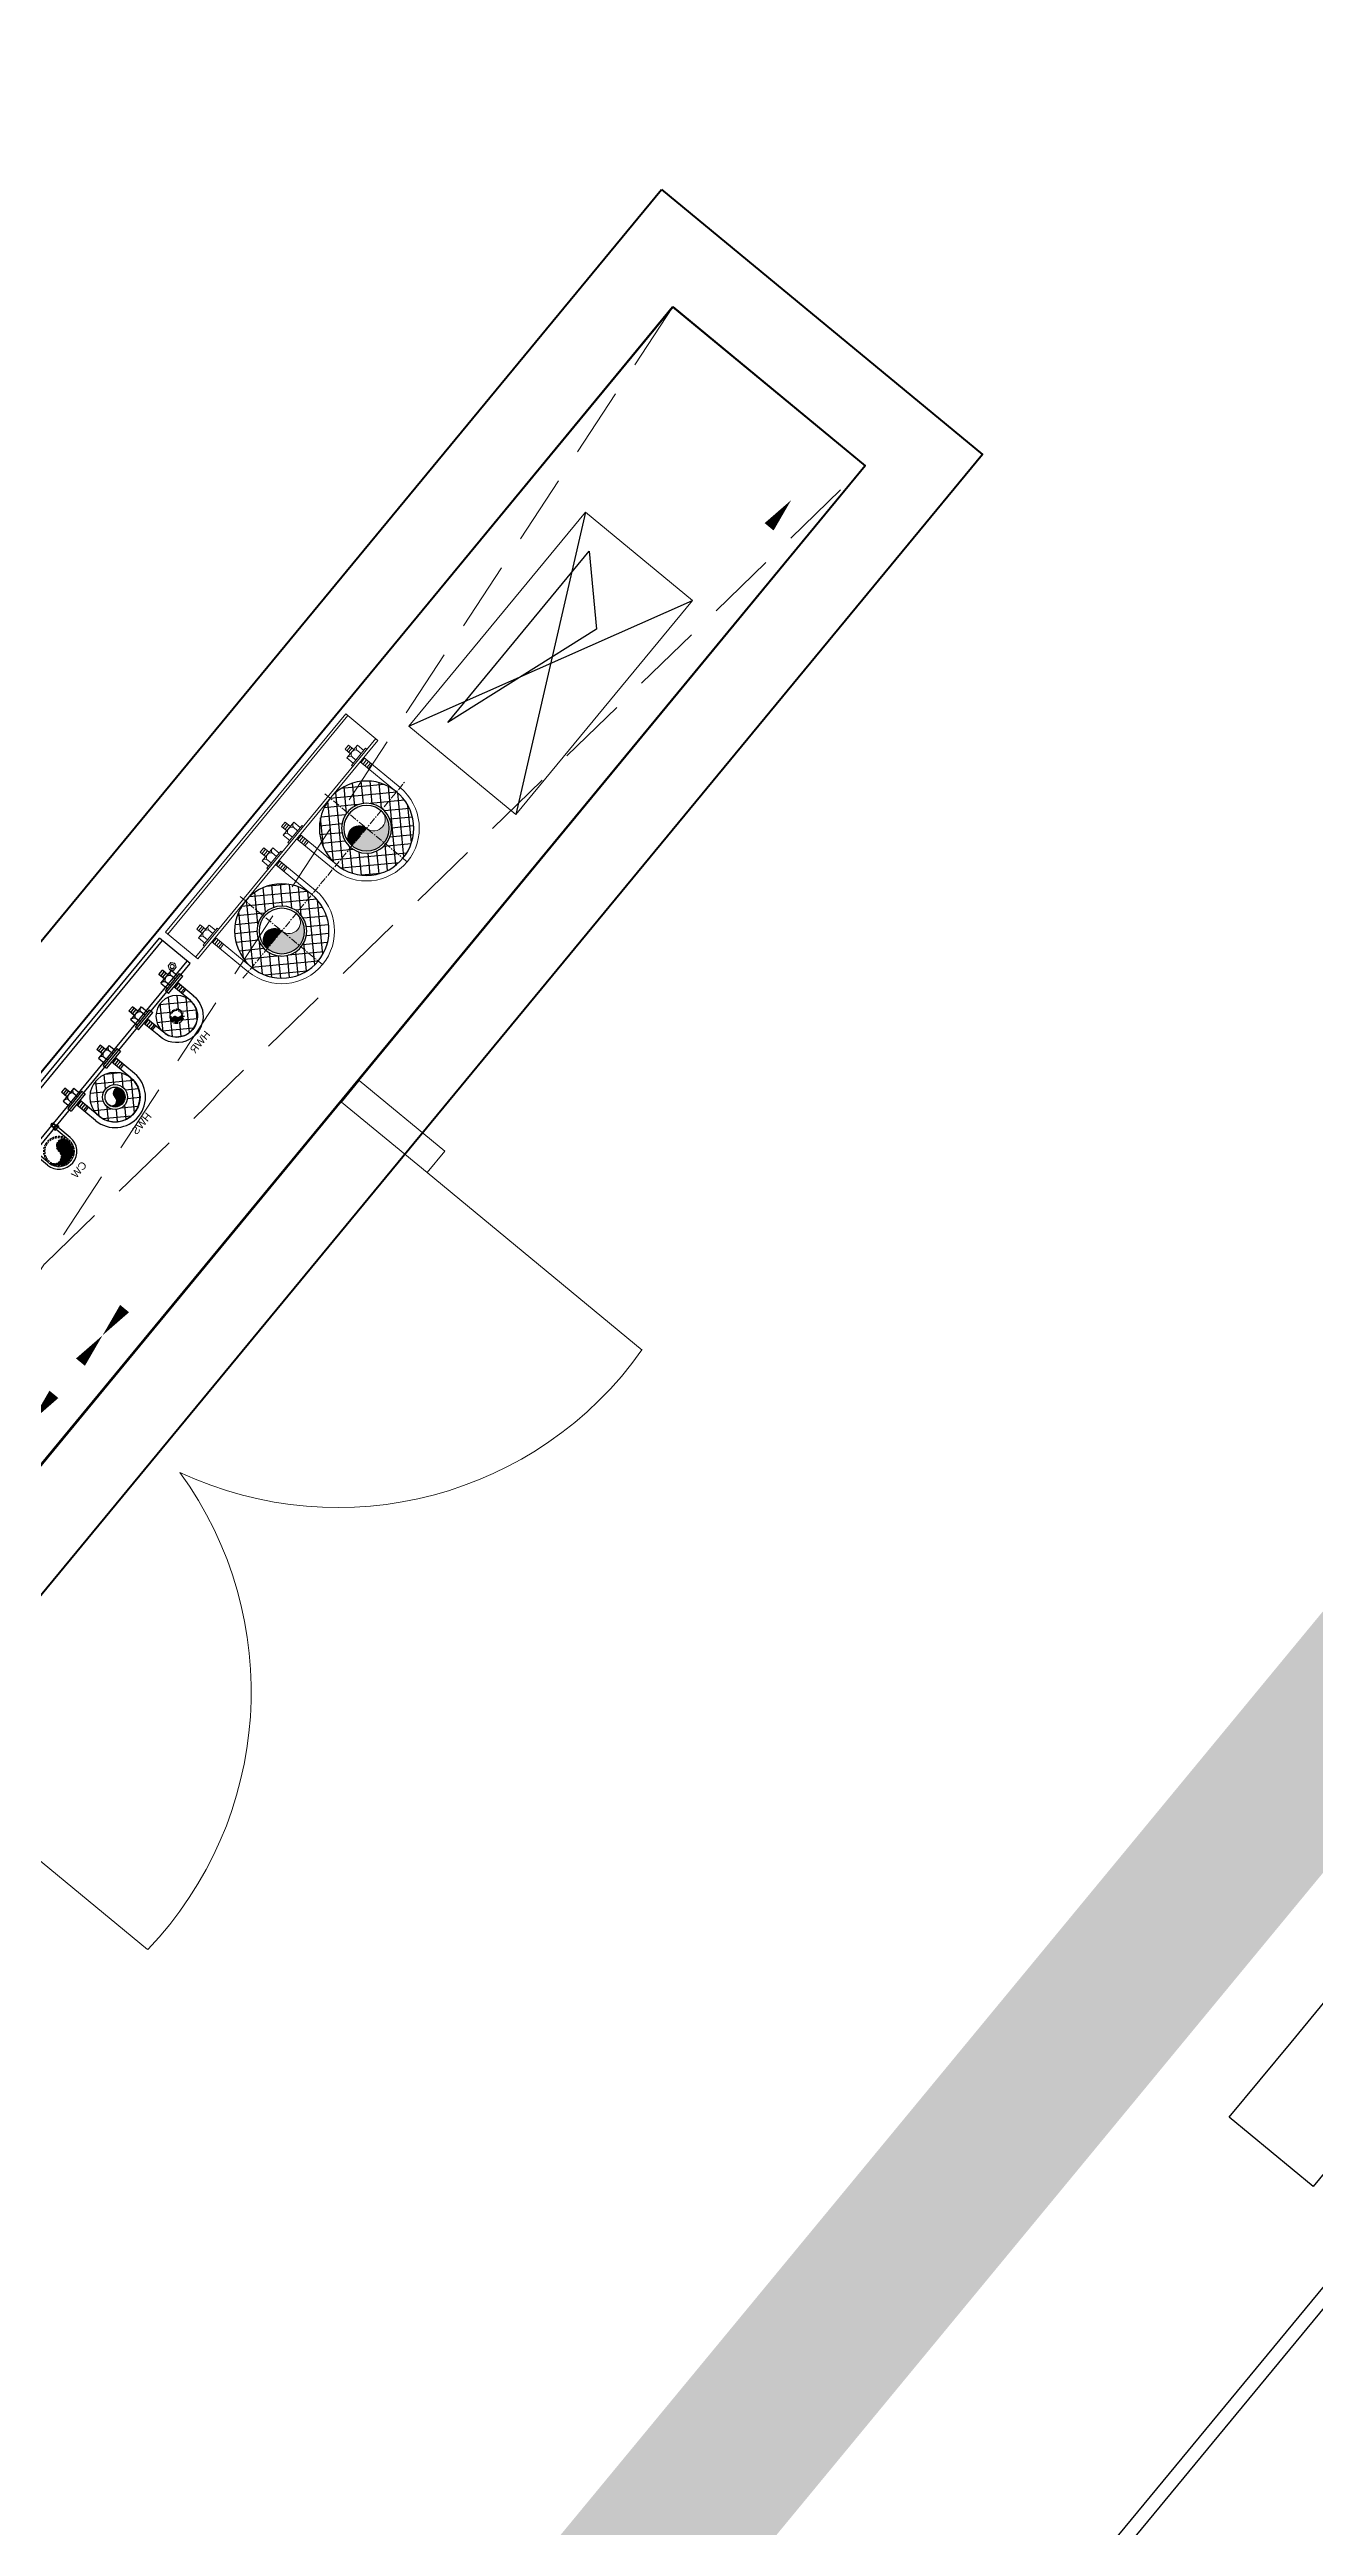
# Model space of a CAD drawing. Header units: millimetres. Extents: x -1307397 to 11565522512, y -626897 to 1138105.
# Drawn here: x 120060 to 122340, y 105080 to 109542 of the extents above; entities that cross this region are included whole.
import ezdxf

# ---------------------------------------------------------------- set-up
doc = ezdxf.new("R2010")
doc.units = ezdxf.units.MM
doc.header["$MEASUREMENT"] = 0
doc.set_wipeout_variables(frame=1)
for name, pattern in [('ACAD_ISO14W100', [24, 12, -3, 0, -3, 0, -3, 0, -3]), ('CENTER', [2, 1.25, -0.25, 0.25, -0.25]), ('COLD_WATER', [10.5, 6.5, -2, 0, -2]), ('HIDDEN', [0.375, 0.25, -0.125])]:
    doc.linetypes.add(name, pattern=pattern)
for name, color, linetype in [('ccu12-Hatch', 250, 'Continuous'), ('KT-Net manh', 139, 'Continuous'), ('KT-Noi that', 32, 'Continuous'), ('M-CHILLEDWTR-35CHW', 63, 'CHW'), ('M-GENERAL-15', 6, 'Continuous'), ('MEP-00-GENERAL-15', 6, 'Continuous'), ('MEP-H-N-CWATR-50CW', 3, 'COLD_WATER'), ('MEP-H-N-FITTING-35', 2, 'Continuous'), ('MEP-H-N-HWATR-50HW', 14, 'HWS'), ('MEP-H-N-HWATR-50HWR', 200, 'ACAD_ISO14W100'), ('MEP-M-DUCT-15', 6, 'Continuous'), ('MEP-M-DUCT-25', 7, 'Continuous'), ('SPE-MEP-General', 71, 'Continuous')]:
    doc.layers.add(name, color=color, linetype=linetype)
for name, color, linetype, lineweight in [('khung layout', 8, 'Continuous', 9), ('KT-lomo nuoc', 3, 'HIDDEN', 5), ('KT-Net cat', 1, 'Continuous', 40), ('KT-Net thay', 7, 'Continuous', 15), ('SPE-MEP-HVAC', 140, 'Continuous', 0), ('SPE-MEP-M-SLAB OPENING', 4, 'Continuous', 0), ('SPE-MEP-M-WALL OPENING', 81, 'Continuous', 0), ('SPE-MEP-Plumbing', 90, 'Continuous', 0)]:
    doc.layers.add(name, color=color, linetype=linetype, lineweight=lineweight)
doc.styles.add('AUDIT_D_220808132811-16', font='txt')
doc.styles.get("Standard").update_dxf_attribs({"font": 'arial.ttf'})
doc.linetypes.add('CHW', pattern='A,10,-3.4,["CHW",AUDIT_D_220808132811-16,S=1.8,R=0,X=-2.8,Y=-0.77],-3.4', length=16.8)
doc.linetypes.add('HWS', pattern='A,8.75,-0.785714,["HWS",Standard,S=3,R=0,X=0,Y=-1.5],-10.214286,8.75', length=28.5)
doc.dimstyles.new('SPE-DIM25', dxfattribs={"dimscale": 25, "dimtxt": 2.5, "dimasz": 2.5, "dimexe": 1.25, "dimexo": 0.625, "dimtad": 1, "dimdec": 0, "dimtxsty": 'Standard', "dimcen": 2.5, "dimadec": 0, "dimazin": 0, "dimtfac": 1, "dimtdec": 0, "dimtmove": 0, "dimatfit": 3, "dimldrblk": 'CLOSEDBLANK', "dimfxl": 1, "dimarcsym": 0})

# ---------------------------------------------------------------- blocks, each defined once
blk = doc.blocks.new('TMCC')
at = {"layer": 'KT-Noi that', "linetype": 'Continuous', "ltscale": 2}
for p, q in [((-2310, -2115, 0), (-210, -2115, 0)), ((-2310, -2140, 0), (-185, -2140, 0))]:
    blk.add_line(p, q, dxfattribs=at)
at = {"layer": 'KT-Noi that', "linetype": 'Continuous', "ltscale": 2, "elevation": 0}
blk.add_lwpolyline([(-1385, -2269), (-1210, -2269), (-1210, -2465), (-1385, -2465), (-1560, -2465), (-1560, -2269), (-1385, -2269)], close=True, dxfattribs=at)
blk = doc.blocks.new('*U599')
at = {"color": 0}
blk.add_lwpolyline([(0, 0), (250, 0), (250, 500), (0, 500)], close=True, dxfattribs=at)
at = {"layer": 'MEP-M-DUCT-15'}
blk.add_lwpolyline([(50, 450), (150, 350), (50, 50), (50, 450)], dxfattribs=at)
for points in [[(50, 50), (50, 450), (150, 350), (50, 50)], [(150, 350), (200, 450), (50, 450), (150, 350)]]:
    blk.add_solid(points, dxfattribs=at)
at = {"layer": 'MEP-M-DUCT-25'}
for p, q in [((0, 500), (250, 0)), ((0, 0), (250, 500))]:
    blk.add_line(p, q, dxfattribs=at)
blk = doc.blocks.new('*U602')
at = {"color": 0, "linetype": 'Continuous'}
for p, q in [((-6.5, 3.8), (0, 7.5)), ((-6.5, -3.8), (-6.5, 3.8)), ((6.5, 3.8), (0, 7.5)), ((6.5, -3.8), (6.5, 3.8)), ((-6.5, -3.8), (0, -7.5)), ((6.5, -3.8), (0, -7.5))]:
    blk.add_line(p, q, dxfattribs=at)
for radius in [6.5, 3.4]:
    blk.add_circle((0, 0), radius, dxfattribs=at)
blk.add_arc((0, 0), 4, 250, 160, dxfattribs=at)
blk = doc.blocks.new('*U567')
at = {"layer": 'MEP-00-GENERAL-15'}
for p, q in [((-1933.5, 0), (19.7, 0)), ((-1933.5, 0), (-1933.5, -72.2)), ((19.7, 0), (19.7, -72.2)), ((-1933.5, -7.2), (19.7, -7.2)), ((-1933.5, -65), (19.7, -65)), ((-1933.5, -72.2), (19.7, -72.2))]:
    blk.add_line(p, q, dxfattribs=at)
at = {"layer": 'khung layout', "xscale": -1, "rotation": 270}
for p in [(-1908.5, -21.9), (-5.3, -21.9)]:
    blk.add_blockref('*U602', p, dxfattribs=at)
blk = doc.blocks.new('nut3f')
at = {"linetype": 'Continuous'}
for p, q in [((4, 15), (3, 13)), ((15, 8), (4, 8)), ((4, -15), (3, -13)), ((15, -8), (4, -8))]:
    blk.add_line(p, q, dxfattribs=at)
blk.add_lwpolyline([(0, -16), (3, -16), (3, 16), (0, 16)], close=True)
for points in [[(4, 15, 0.295391), (4, 8, 0.147477), (4, -8, 0.295391), (4, -15)], [(15, -15, 0.295391), (15, -8, 0.147477), (15, 8, 0.295391), (15, 15, 0.295391)]]:
    blk.add_lwpolyline(points, format="xyb", dxfattribs=at)
for points in [[(3, -13), (3, 13)], [(4, 15), (15, 15)], [(15, 15), (16, 13), (16, -13), (15, -15)], [(16, -13), (16, 13)], [(15, -15), (4, -15)]]:
    blk.add_lwpolyline(points, dxfattribs=at)
blk = doc.blocks.new('A$C7E1B1627')
for p, q in [((5.4, 9.9, 0), (5.4, -3.5, 0)), ((15.6, 9.9, 0), (5.4, 9.9, 0)), ((6.4, 9.9, 0), (6.4, -3.5, 0)), ((14.5, 9.9, 0), (14.5, -3.5, 0)), ((15.6, -3.5, 0), (15.6, 9.9, 0)), ((5.4, -3.5, 0), (15.6, -3.5, 0)), ((6.9, -5, 0), (5.4, -3.5, 0)), ((5.4, -3.5, 0), (15.6, -3.5, 0)), ((14, -5, 0), (6.9, -5, 0)), ((15.6, -3.5, 0), (14, -5, 0))]:
    blk.add_line(p, q)
at = {"xscale": 0.6346153849304894, "yscale": 0.6350852196133432, "zscale": 0.6346153849304894, "rotation": 270}
blk.add_blockref('nut3f', (10.5, 20, 0), dxfattribs=at)
blk = doc.blocks.new('M80')
at = {"extrusion": (0, 0, -1)}
for p, q in [((0, 53.4), (-48, 53.4)), ((0, 45.2), (-48, 45.2)), ((0, -45.2), (-48, -45.2)), ((0, -53.4), (-48, -53.4))]:
    blk.add_line(p, q, dxfattribs=at)
for radius in [53.4, 45.2]:
    blk.add_arc((0, 0), radius, 89.99999, 269.99999, dxfattribs=at)
at = {"extrusion": (0, 0, -1), "xscale": -0.8181818181818181, "yscale": 0.8181818181818181, "zscale": 0.8181818181818181, "rotation": 89.99999494931724}
blk.add_blockref('A$C7E1B1627', (64.3, 57.9, 0), dxfattribs=at)
at = {"xscale": -0.8181818181818181, "yscale": 0.8181818181818181, "zscale": -0.8181818181818181, "rotation": 270.0000050506828}
blk.add_blockref('A$C7E1B1627', (-64.3, -57.9, 0), dxfattribs=at)
blk = doc.blocks.new('A$C2E6932DA')
blk.add_wipeout([(55.2, 0), (54.8, -6.9), (53.5, -13.7), (51.4, -20.3), (48.4, -26.6), (44.7, -32.5), (40.3, -37.8), (35.2, -42.6), (29.6, -46.6), (23.5, -50), (17.1, -52.5), (10.4, -54.3), (3.5, -55.1), (-3.5, -55.1), (-10.4, -54.3), (-17.1, -52.5), (-23.5, -50), (-29.6, -46.6), (-35.2, -42.6), (-40.3, -37.8), (-44.7, -32.5), (-48.4, -26.6), (-51.4, -20.3), (-53.5, -13.7), (-54.8, -6.9), (-55.2, 0), (-54.8, 6.9), (-53.5, 13.7), (-51.4, 20.3), (-48.4, 26.6), (-44.7, 32.5), (-40.3, 37.8), (-35.2, 42.6), (-29.6, 46.6), (-23.5, 50), (-17.1, 52.5), (-10.4, 54.3), (-3.5, 55.1), (3.5, 55.1), (10.4, 54.3), (17.1, 52.5), (23.5, 50), (29.6, 46.6), (35.2, 42.6), (40.3, 37.8), (44.7, 32.5), (48.4, 26.6), (51.4, 20.3), (53.5, 13.7), (54.8, 6.9)])
h = blk.add_hatch(color=256)
edge = h.paths.add_edge_path()
edge.add_arc((25.4, 0), 25.4, 0, 180)
edge.add_arc((-25.4, 0), 25.4, -180, 0, ccw=False)
edge.add_arc((0, 0), 50.8, 0, 180, ccw=False)
for radius in [55.2, 50.8]:
    blk.add_circle((0, 0), radius)
for centre, radius, start, end in [((0, 0), 50.8, 0, 180), ((25.4, 0), 25.4, 0, 180), ((-25.4, 0), 25.4, 180, 0)]:
    blk.add_arc(centre, radius, start, end)
blk = doc.blocks.new('Pipe-DN32')
for points in [[(-62, -50, 1), (-80, -50)], [(-98, -50, 0.414214), (-80, -68), (-80, -50, -1)], [(-62, -50), (-80, -50), (-80, -68, 0.414214)]]:
    blk.add_hatch(color=256).paths.add_polyline_path(points)
at = {"layer": 'M-GENERAL-15'}
h = blk.add_hatch(dxfattribs=at)
h.set_pattern_fill('ANSI37', color=256, scale=5, style=0)
h.set_pattern_definition([(45, (520, 1422.5), (-11.22532, 11.22532), []), (135, (520, 1422.5), (-11.22532, -11.22532), [])])
edge = h.paths.add_edge_path()
edge.add_arc((-80, -50), 45, 0, 360)
edge = h.paths.add_edge_path(flags=17)
edge.add_arc((-80, -50), 22.5, 0, 360)
for radius in [22.5, 18]:
    blk.add_circle((-80, -50), radius)
for centre, start, end in [((-71, -50), 0, 180), ((-89, -50), 180, 0)]:
    blk.add_arc(centre, 9, start, end)
at = {"layer": 'M-CHILLEDWTR-35CHW'}
blk.add_circle((-80, -50), 45, dxfattribs=at)
at = {"layer": 'MEP-H-N-FITTING-35'}
for p, q in [((-150, 2.5), (-150, -5)), ((-110, 2.5), (-150, 2.5)), ((-145, 17.5), (-145, 2.5)), ((-115, 17.5), (-145, 17.5)), ((-137.5, 2.5), (-137.5, 12.4)), ((-125, 30), (-135, 30)), ((-135, 17.5), (-135, 30)), ((-125, 25.8), (-135, 25.8)), ((-125, 21.7), (-135, 21.7)), ((-125, 17.5), (-125, 30)), ((-122.5, 2.5), (-122.5, 12.4)), ((-115, 17.5), (-115, 2.5)), ((-110, 2.5), (-110, -5)), ((-50, 2.5), (-50, -5)), ((-10, 2.5), (-50, 2.5)), ((-45, 17.5), (-45, 2.5)), ((-15, 17.5), (-45, 17.5)), ((-37.5, 2.5), (-37.5, 12.4)), ((-25, 30), (-35, 30)), ((-35, 17.5), (-35, 30)), ((-25, 25.8), (-35, 25.8)), ((-25, 21.7), (-35, 21.7)), ((-25, 17.5), (-25, 30)), ((-22.5, 2.5), (-22.5, 12.4)), ((-15, 17.5), (-15, 2.5)), ((-10, 2.5), (-10, -5)), ((-110, -5), (-150, -5)), ((-135, -50), (-135, -4.6)), ((-125, -7.6), (-135, -7.6)), ((-125, -12.1), (-135, -12.1)), ((-125, -16.6), (-135, -16.6)), ((-125, -21.1), (-135, -21.1)), ((-125, -24.6), (-135, -24.6)), ((-125, -50), (-125, -4.6)), ((-10, -5), (-50, -5)), ((-35, -50), (-35, -4.6)), ((-25, -7.6), (-35, -7.6)), ((-25, -12.1), (-35, -12.1)), ((-25, -16.6), (-35, -16.6)), ((-25, -21.1), (-35, -21.1)), ((-25, -24.6), (-35, -24.6)), ((-25, -50), (-25, -4.6))]:
    blk.add_line(p, q, dxfattribs=at)
for centre, radius, start, end in [((-144.1, 10.7), 6.83, 14.3721, 97.4324), ((-130, 9.4), 8.08, 21.8045, 158.1955), ((-115.9, 10.7), 6.83, 82.5676, 165.6279), ((-44.1, 10.7), 6.83, 14.3721, 97.4324), ((-30, 9.4), 8.08, 21.8045, 158.1955), ((-15.9, 10.7), 6.83, 82.5676, 165.6279), ((-80, -50), 55, 180, 0), ((-80, -50), 45, 180, 0)]:
    blk.add_arc(centre, radius, start, end, dxfattribs=at)
blk = doc.blocks.new('*U601')
blk.add_blockref('Pipe-DN32', (172.5, 5))
blk = doc.blocks.new('Pipe-DN20')
for points in [[(-80, -38.5, -0.908893), (-90.5, -38.5, 0.386545), (-80, -48)], [(-69.5, -38.5, 0.908893), (-80, -38.5)], [(-69.5, -38.5), (-80, -38.5), (-80, -48, 0.386545)]]:
    blk.add_hatch(color=256).paths.add_polyline_path(points)
at = {"layer": 'M-GENERAL-15'}
h = blk.add_hatch(dxfattribs=at)
h.set_pattern_fill('ANSI37', color=256, scale=5, style=0)
h.set_pattern_definition([(45, (520, 1435), (-11.22532, 11.22532), []), (135, (520, 1435), (-11.22532, -11.22532), [])])
edge = h.paths.add_edge_path()
edge.add_arc((-80, -37.5), 37.5, 0, 360)
edge = h.paths.add_edge_path(flags=17)
edge.add_arc((-80, -37.5), 12.5, 0, 360)
for radius in [12.5, 10.5]:
    blk.add_circle((-80, -37.5), radius)
for centre, start, end in [((-85.2, -38), 185.465, 354.535), ((-74.8, -39), 5.465, 174.535)]:
    blk.add_arc(centre, 5.25, start, end)
at = {"layer": 'M-CHILLEDWTR-35CHW'}
blk.add_circle((-80, -37.5), 37.5, dxfattribs=at)
at = {"layer": 'MEP-H-N-FITTING-35'}
for p, q in [((-142.5, 7.5), (-142.5, 0)), ((-102.5, 0), (-142.5, 0)), ((-137.5, 22.5), (-137.5, 7.5)), ((-130, 7.5), (-130, 17.4)), ((-117.5, 35), (-127.5, 35)), ((-127.5, 22.5), (-127.5, 35)), ((-117.5, 30.8), (-127.5, 30.8)), ((-117.5, 26.7), (-127.5, 26.7)), ((-127.5, -38.5), (-127.5, 0)), ((-117.5, 22.5), (-117.5, 35)), ((-117.5, -38.5), (-117.5, 0)), ((-115, 7.5), (-115, 17.4)), ((-107.5, 22.5), (-107.5, 7.5)), ((-102.5, 7.5), (-102.5, 0)), ((-57.5, 7.5), (-57.5, 0)), ((-17.5, 0), (-57.5, 0)), ((-52.5, 22.5), (-52.5, 7.5)), ((-45, 7.5), (-45, 17.4)), ((-32.5, 35), (-42.5, 35)), ((-42.5, 22.5), (-42.5, 35)), ((-32.5, 30.8), (-42.5, 30.8)), ((-32.5, 26.7), (-42.5, 26.7)), ((-42.5, -38.5), (-42.5, 0)), ((-32.5, 22.5), (-32.5, 35)), ((-32.5, -38.5), (-32.5, 0)), ((-30, 7.5), (-30, 17.4)), ((-22.5, 22.5), (-22.5, 7.5)), ((-17.5, 7.5), (-17.5, 0)), ((-117.5, -2.6), (-127.5, -2.6)), ((-117.5, -7.1), (-127.5, -7.1)), ((-117.5, -11.6), (-127.5, -11.6)), ((-117.5, -16.1), (-127.5, -16.1)), ((-117.5, -19.6), (-127.5, -19.6)), ((-32.5, -2.6), (-42.5, -2.6)), ((-32.5, -7.1), (-42.5, -7.1)), ((-32.5, -11.6), (-42.5, -11.6)), ((-32.5, -16.1), (-42.5, -16.1)), ((-32.5, -19.6), (-42.5, -19.6))]:
    blk.add_line(p, q, dxfattribs=at)
at = {"layer": 'MEP-H-N-FITTING-35', "linetype": 'Continuous'}
for p, q in [((-102.5, 7.5), (-142.5, 7.5)), ((-107.5, 22.5), (-137.5, 22.5)), ((-17.5, 7.5), (-57.5, 7.5)), ((-22.5, 22.5), (-52.5, 22.5))]:
    blk.add_line(p, q, dxfattribs=at)
at = {"layer": 'MEP-H-N-FITTING-35'}
for centre, radius, start, end in [((-136.6, 15.8), 6.83, 14.3721, 97.4324), ((-122.5, 14.4), 8.08, 21.8045, 158.1955), ((-108.4, 15.8), 6.83, 82.5676, 165.6279), ((-51.6, 15.8), 6.83, 14.3721, 97.4324), ((-37.5, 14.4), 8.08, 21.8045, 158.1955), ((-23.4, 15.8), 6.83, 82.5676, 165.6279), ((-80, -37.5), 47.5, 178.678, 1.322), ((-80, -37.5), 37.5, 178.5121, 1.4879)]:
    blk.add_arc(centre, radius, start, end, dxfattribs=at)
blk = doc.blocks.new('*U598')
blk.add_blockref('Pipe-DN20', (170, 0))
blk = doc.blocks.new('CHILLED-DN80')
at = {"layer": 'M-CHILLEDWTR-35CHW'}
for points in [[(-120, -90), (-79, -90, 1)], [(120, -90), (161, -90, 1)], [(-120, -131), (-120, -90, -1), (-161, -90, 0.414214)], [(-79, -90), (-120, -90), (-120, -131, 0.414214)], [(120, -131), (120, -90, -1), (79, -90, 0.414214)], [(161, -90), (120, -90), (120, -131, 0.414214)]]:
    blk.add_hatch(color=256, dxfattribs=at).paths.add_polyline_path(points)
at = {"layer": 'M-GENERAL-15'}
h = blk.add_hatch(dxfattribs=at)
h.set_pattern_fill('ANSI37', color=256, scale=5, style=0)
h.set_pattern_definition([(45, (480, 1382.5), (-11.22532, 11.22532), []), (135, (480, 1382.5), (-11.22532, -11.22532), [])])
edge = h.paths.add_edge_path()
edge.add_arc((-120, -90), 85, 0, 360)
edge = h.paths.add_edge_path(flags=17)
edge.add_arc((-120, -90), 45, 0, 360)
h = blk.add_hatch(dxfattribs=at)
h.set_pattern_fill('ANSI37', color=256, scale=5, style=0)
h.set_pattern_definition([(135, (-480, 1382.5), (11.22532, 11.22532), []), (45, (-480, 1382.5), (11.22532, -11.22532), [])])
edge = h.paths.add_edge_path()
edge.add_arc((120, -90), 85, 0, 360)
edge = h.paths.add_edge_path(flags=17)
edge.add_arc((120, -90), 45, 0, 360)
for p, q in [((255, 70), (-255, 70)), ((-255, -5), (-255, 70)), ((255, 65), (-255, 65)), ((255, -5), (255, 70)), ((255, 0), (-255, 0)), ((-230, 2.9), (-230, 0.4)), ((-190, 2.9), (-230, 2.9)), ((-225, 17.9), (-225, 2.9)), ((-195, 17.9), (-225, 17.9)), ((-217.5, 2.9), (-217.5, 12.8)), ((-205, 30.4), (-215, 30.4)), ((-215, 17.9), (-215, 30.4)), ((-205, 26.1), (-215, 26.1)), ((-205, 22.1), (-215, 22.1)), ((-205, 17.9), (-205, 30.4)), ((-202.5, 2.9), (-202.5, 12.8)), ((-195, 17.9), (-195, 2.9)), ((-190, 2.9), (-190, 0.4)), ((-50, 2.9), (-50, 0.4)), ((-10, 2.9), (-50, 2.9)), ((-45, 17.9), (-45, 2.9)), ((-15, 17.9), (-45, 17.9)), ((-37.5, 2.9), (-37.5, 12.8)), ((-25, 30.4), (-35, 30.4)), ((-35, 17.9), (-35, 30.4)), ((-25, 26.1), (-35, 26.1)), ((-25, 22.1), (-35, 22.1)), ((-25, 17.9), (-25, 30.4)), ((-22.5, 2.9), (-22.5, 12.8)), ((-15, 17.9), (-15, 2.9)), ((-10, 2.9), (-10, 0.4)), ((10, 2.9), (10, 0.4)), ((10, 2.9), (50, 2.9)), ((15, 17.9), (15, 2.9)), ((15, 17.9), (45, 17.9)), ((22.5, 2.9), (22.5, 12.8)), ((25, 30.4), (35, 30.4)), ((25, 17.9), (25, 30.4)), ((25, 26.1), (35, 26.1)), ((25, 22.1), (35, 22.1)), ((35, 17.9), (35, 30.4)), ((37.5, 2.9), (37.5, 12.8)), ((45, 17.9), (45, 2.9)), ((50, 2.9), (50, 0.4)), ((190, 2.9), (190, 0.4)), ((190, 2.9), (230, 2.9)), ((195, 17.9), (195, 2.9)), ((195, 17.9), (225, 17.9)), ((202.5, 2.9), (202.5, 12.8)), ((205, 30.4), (215, 30.4)), ((205, 17.9), (205, 30.4)), ((205, 26.1), (215, 26.1)), ((205, 22.1), (215, 22.1)), ((215, 17.9), (215, 30.4)), ((217.5, 2.9), (217.5, 12.8)), ((225, 17.9), (225, 2.9)), ((230, 2.9), (230, 0.4)), ((255, -5), (-255, -5)), ((-215, -90), (-215, -5)), ((-205, -7.2), (-215, -7.2)), ((-205, -11.7), (-215, -11.7)), ((-205, -16.2), (-215, -16.2)), ((-205, -20.7), (-215, -20.7)), ((-205, -24.2), (-215, -24.2)), ((-205, -90), (-205, -5)), ((-35, -90), (-35, -5)), ((-25, -7.2), (-35, -7.2)), ((-25, -11.7), (-35, -11.7)), ((-25, -16.2), (-35, -16.2)), ((-25, -20.7), (-35, -20.7)), ((-25, -24.2), (-35, -24.2)), ((-25, -90), (-25, -5)), ((25, -90), (25, -5)), ((25, -7.2), (35, -7.2)), ((25, -11.7), (35, -11.7)), ((25, -16.2), (35, -16.2)), ((25, -20.7), (35, -20.7)), ((25, -24.2), (35, -24.2)), ((35, -90), (35, -5)), ((205, -90), (205, -5)), ((205, -7.2), (215, -7.2)), ((205, -11.7), (215, -11.7)), ((205, -16.2), (215, -16.2)), ((205, -20.7), (215, -20.7)), ((205, -24.2), (215, -24.2)), ((215, -90), (215, -5))]:
    blk.add_line(p, q)
at = {"color": 8, "linetype": 'CENTER', "ltscale": 10}
for p, q in [((-120, -185), (-120, 10)), ((120, -185), (120, 10)), ((230, -90), (-230, -90))]:
    blk.add_line(p, q, dxfattribs=at)
for centre, radius, start, end in [((-224.1, 11.1), 6.83, 14.3721, 97.4324), ((-210, 9.8), 8.08, 21.8045, 158.1955), ((-195.9, 11.1), 6.83, 82.5676, 165.6279), ((-44.1, 11.1), 6.83, 14.3721, 97.4324), ((-30, 9.8), 8.08, 21.8045, 158.1955), ((-15.9, 11.1), 6.83, 82.5676, 165.6279), ((15.9, 11.1), 6.83, 14.3721, 97.4324), ((30, 9.8), 8.08, 21.8045, 158.1955), ((44.1, 11.1), 6.83, 82.5676, 165.6279), ((195.9, 11.1), 6.83, 14.3721, 97.4324), ((210, 9.8), 8.08, 21.8045, 158.1955), ((224.1, 11.1), 6.83, 82.5676, 165.6279), ((-120, -90), 95, 180, 0), ((120, -90), 95, 180, 0)]:
    blk.add_arc(centre, radius, start, end)
at = {"color": 2}
for centre, start, end in [((-99.5, -90), 0, 180), ((140.5, -90), 0, 180), ((-140.5, -90), 180, 0), ((99.5, -90), 180, 0)]:
    blk.add_arc(centre, 20.5, start, end, dxfattribs=at)
at = {"layer": 'M-CHILLEDWTR-35CHW'}
for centre, radius in [((-120, -90), 85), ((120, -90), 85), ((-120, -90), 45), ((-120, -90), 41), ((120, -90), 45), ((120, -90), 41)]:
    blk.add_circle(centre, radius, dxfattribs=at)
blk = doc.blocks.new('*U595')
blk.add_blockref('CHILLED-DN80', (255, 5))
blk = doc.blocks.new('*D580')
at = {"layer": 'Defpoints', "color": 0, "transparency": 16777216}
for p in [(-200.1, 278.1, 0), (0.1, 278.1, 0), (0.1, 162.3)]:
    blk.add_point(p, dxfattribs=at)
at = {"layer": 'SPE-MEP-HVAC', "color": 0, "lineweight": -2, "transparency": 16777216}
for p, q in [((-200.1, 262.4), (-200.1, 131.1)), ((0.1, 262.4), (0.1, 131.1)), ((-137.6, 162.3), (-62.4, 162.3))]:
    blk.add_line(p, q, dxfattribs=at)
at = {"layer": 'SPE-MEP-HVAC', "color": 0, "transparency": 16777216}
for points in [[(-137.6, 172.7), (-137.6, 151.9), (-200.1, 162.3)], [(-62.4, 172.7), (-62.4, 151.9), (0.1, 162.3)]]:
    blk.add_solid(points, dxfattribs=at)
at = {"layer": 'SPE-MEP-HVAC', "color": 0, "transparency": 16777216, "insert": (-100, 209.9), "char_height": 62.5, "attachment_point": 5}
blk.add_mtext('200', dxfattribs=at)
blk = doc.blocks.new('_ClosedBlank')
at = {"linetype": 'ByBlock', "lineweight": -2}
for p, q in [((-1, 0.167), (0, 0)), ((-1, 0.167), (-1, -0.167)), ((0, 0), (-1, -0.167))]:
    blk.add_line(p, q, dxfattribs=at)
blk = doc.blocks.new('*D583')
at = {"layer": 'Defpoints', "color": 0, "transparency": 16777216}
for p in [(-2150.4, 278.1, 0), (-200.1, 278.1), (-200.1, 162.3)]:
    blk.add_point(p, dxfattribs=at)
at = {"layer": 'SPE-MEP-HVAC', "color": 0, "lineweight": -2, "transparency": 16777216}
for p, q in [((-2150.4, 262.5), (-2150.4, 131.1)), ((-200.1, 262.4), (-200.1, 131.1)), ((-2087.9, 162.3), (-262.6, 162.3))]:
    blk.add_line(p, q, dxfattribs=at)
at = {"layer": 'SPE-MEP-HVAC', "color": 0, "transparency": 16777216}
for points in [[(-2087.9, 172.8), (-2087.9, 151.9), (-2150.4, 162.3)], [(-262.6, 172.8), (-262.6, 151.9), (-200.1, 162.3)]]:
    blk.add_solid(points, dxfattribs=at)
at = {"layer": 'SPE-MEP-HVAC', "color": 0, "transparency": 16777216, "insert": (-1175.3, 209.9), "char_height": 62.5, "attachment_point": 5}
blk.add_mtext('1950', dxfattribs=at)
blk = doc.blocks.new('*U604')
at = {"layer": 'KT-lomo nuoc', "ltscale": 500}
for p, q in [((286.5, 347), (3161.4, -2610.7)), ((3447.9, -2263.7), (0, 0))]:
    blk.add_line(p, q, dxfattribs=at)
blk.add_lwpolyline([(286.5, 347), (3447.9, -2263.7), (3161.4, -2610.7), (0, 0)], close=True, dxfattribs=at)
blk = doc.blocks.new('A$C290F11E9')
at = {"layer": 'SPE-MEP-Plumbing'}
for p, q in [((-798.3, -102.4, 0), (-798.3, -604.4, 0)), ((601.7, -102.4, 0), (601.7, -604.4, 0))]:
    blk.add_line(p, q, dxfattribs=at)
at = {"layer": 'SPE-MEP-Plumbing', "elevation": 0}
blk.add_lwpolyline([(-848.3, 97.6), (-798.3, 97.6), (-798.3, -102.4), (-848.3, -102.4)], close=True, dxfattribs=at)
at = {"layer": 'SPE-MEP-Plumbing'}
for centre, start, end in [((-748.6, 65.3, 0), 265.7532, 345.5438), ((551.9, 65.3, 0), 194.4562, 274.2468)]:
    blk.add_arc(centre, 671.5, start, end, dxfattribs=at)
at = {"extrusion": (5.60538e-32, 1.41421e-16, -1), "xscale": -1, "rotation": 180}
blk.add_blockref('*U567', (797.7, 466.4, 0), dxfattribs=at)
at = {"layer": 'MEP-H-N-FITTING-35', "extrusion": (-6.62337e-09, 2.47174e-08, 1), "xscale": 0.6039215686274707, "yscale": 0.6039215686274707, "zscale": 0.6039215686274707, "rotation": 270.0014976114777}
blk.add_blockref('M80', (-405.7, 433.9, 0), dxfattribs=at)
at = {"layer": 'MEP-H-N-HWATR-50HW', "xscale": -1}
blk.add_blockref('*U601', (-453.1, 463.1, 0), dxfattribs=at)
at = {"layer": 'MEP-H-N-HWATR-50HWR'}
blk.add_blockref('*U598', (-818.6, 462.4, 0), dxfattribs=at)
at = {"layer": 'SPE-MEP-M-SLAB OPENING'}
blk.add_blockref('*U595', (-1342.5, 461.5, 0), dxfattribs=at)
at = {"layer": 'SPE-MEP-M-WALL OPENING', "color": 4, "xscale": -1, "rotation": 90}
blk.add_blockref('*U599', (-1397.7, 434.6, 0), dxfattribs=at)
at = {"layer": 'SPE-MEP-Plumbing', "char_height": 13.5, "attachment_point": 1}
for s, insert in [('HWR', (-742, 369.9)), ('HWS', (-561.1, 357.7))]:
    blk.add_mtext_dynamic_manual_height_columns(s, width=99.578, gutter_width=3375, heights=[0], dxfattribs=dict(at, insert=insert))
at = {"layer": 'SPE-MEP-HVAC'}
for base, p1, p2, picture, middle in [((-200.1, 162.3, 0), (-2150.4, 278.1, 0), (-200.1, 278.1, 0), '*D583', (-1175.3, 209.9, 0)), ((0.1, 162.3, 0), (-200.1, 278.1, 0), (0.1, 278.1, 0), '*D580', (-100, 209.9, 0))]:
    dim = blk.add_linear_dim(base=base, p1=p1, p2=p2, dimstyle='SPE-DIM25', dxfattribs=at)
    dim.commit()
    dim.dimension.update_dxf_attribs({"geometry": picture, "text_midpoint": middle})
at = {"layer": 'MEP-H-N-CWATR-50CW', "extrusion": (6.62337e-09, -2.47174e-08, -1), "xscale": 0.4939549534561252, "yscale": 0.4939549534561252, "zscale": -0.4939549534561128, "rotation": 179.9985023885215}
blk.add_blockref('A$C2E6932DA', (405.8, 433.9, 0), dxfattribs=at)
at = {"layer": 'SPE-MEP-General', "elevation": 0}
blk.add_lwpolyline([(-2283, 98.6), (1801.9, 98.9), (1801.9, 548.9), (-2283, 548.9)], close=True, dxfattribs=at)
at = {"layer": 'SPE-MEP-Plumbing', "insert": (-419, 391.6), "char_height": 13.5, "attachment_point": 1}
blk.add_mtext_dynamic_manual_height_columns('CW', width=99.578, gutter_width=3375, heights=[0], dxfattribs=at)
blk = doc.blocks.new('A$C38114C1F')
at = {"layer": 'SPE-MEP-HVAC', "color": 1, "xscale": -1}
blk.add_blockref('A$C290F11E9', (-8725.3, 22934.6, 0), dxfattribs=at)

msp = doc.modelspace()

# ---------------------------------------------------------------- hatches: boundary and pattern name
at = {"layer": 'ccu12-Hatch', "ltscale": 0.5}
h = msp.add_hatch(dxfattribs=at)
h.set_pattern_fill('VATLIEU04', color=256, scale=50, angle=45, pattern_type=2)
h.set_pattern_definition([(95, (-930027.87, 71773.62), (275.776, 231.40354), [37.5, -412.5]), (40, (-930027.87, 71773.62), (-314.99608, 216.88407), [30, -330]), (145.4514, (-930004.9, 71792.9), (-39.21973, 448.28764), [31.8701, -350.57106]), (91.1842, (-930098.6, 71844.33), (435.8465, 318.80688), [56.25, -618.75]), (141.6356, (-930062.26, 71870.9), (-13.9495, 674.85584), [47.80514, -525.8565]), (36.1842, (-930098.6, 71844.33), (-13.95003, 674.85583), [45, -495]), (66, (-930045.55, 71862), (353.38579, 68.69124), [37.5, -412.5]), (11, (-930045.55, 71862), (-170.3543, 342.40422), [30, -330]), (116.4514, (-930016.1, 71867.73), (183.03181, 411.09531), [31.8701, -350.57106]), (82.5, (-930027.87, 71773.62), (-113.396593, 121.994909), [0, -326, 0, -335, 0, -331.25]), (52.5, (-930027.87, 71773.62), (-46.43647, 232.454725), [0, -191, 0, -318.5, 0, -126.25]), (12.5, (-930106.72, 71694.78), (196.709084, 180.760381), [0, -125, 0, -390, 0, -517.5]), (2.5, (-930142.07, 71659.42), (170.79499, 241.579903), [0, -162.5, 0, -259, 0, -367.5]), (90, (-930027.87, 71773.62), (-212.5, 0), []), (90, (-930071.18, 71816.93), (-212.5, 0), [])])
h.paths.add_polyline_path([(122955.5, 106984.6), (121299.9, 104979.8), (123304.6, 103324.3), (124960.2, 105329), (124497.6, 105711.1), (124688.6, 105942.4), (125382.6, 105369.3), (124936.9, 104829.5), (130025.8, 100626.9), (131808.8, 102785.8), (124252.4, 109026.2), (124443.4, 109257.5), (132231.1, 102826.1), (130066.1, 100204.5), (124745.8, 104598.2), (123344.9, 102901.9), (120877.6, 104939.6), (123329.1, 107908.1), (123560.4, 107717.1), (123146.5, 107215.9), (123686.3, 106770.2), (123495.2, 106538.9)])
at = {"layer": 'KT-Net manh'}
h = msp.add_hatch(dxfattribs=at)
h.set_pattern_fill('AR-PARQ1', color=256, scale=100)
h.paths.add_polyline_path([(143936.7, 145425.2), (147098, 142814.4), (148053.2, 143971), (146823.5, 144986.6, 0.172404), (143573.6, 146574.1, 0.150491), (140472.7, 145930.4, 0.090489), (137346.9, 143556.8, -0.00073), (135496.4, 141329.5), (109788.2, 110206.8), (109945.9, 110076.6), (110073.2, 110230.8), (112000.9, 108638.9), (111873.5, 108484.7), (115651.9, 105364.3), (121128.1, 111995.4), (126872.3, 107251.7), (128145.8, 108793.8), (119548.5, 115893.7)])
h.paths.add_polyline_path([(114912.7, 116090.8), (115676.8, 117016.1), (116602.1, 116252), (115837.9, 115326.7)], flags=16)
h.paths.add_polyline_path([(121441.5, 122112), (121696.2, 122420.4), (123623.8, 120828.5), (123369.1, 120520.1)], flags=16)
h.paths.add_polyline_path([(125610.4, 129044.5), (126374.5, 129969.8), (127299.8, 129205.7), (126535.6, 128280.4)], flags=16)
h.paths.add_polyline_path([(131213.9, 135829.8), (131468.6, 136138.3), (133396.3, 134546.3), (133141.6, 134237.9)], flags=16)
h.paths.add_polyline_path([(139253, 143288.2), (139507.7, 143596.6), (140818.1, 142514.5), (140563.4, 142206.2)], flags=16)

# ---------------------------------------------------------------- linework, layer by layer
at = {"layer": 'KT-Net thay', "extrusion": (9.25827e-09, -2.86766e-08, 1), "elevation": 0}
msp.add_lwpolyline([(124842.8, 97514.7, -0.329431), (119751.7, 93113.5, 0.125642), (115277.7, 91682.1, -0.831584), (108206.9, 98279.1, 0.229264), (109878.5, 104642.3, -0.230153), (111132.3, 108837.4)], format="xyb", dxfattribs=at)

# ---------------------------------------------------------------- block references
at = {"layer": 'KT-Noi that', "rotation": 230.4488267371674}
msp.add_blockref('TMCC', (123316.2, 103314.7), dxfattribs=at)

# ---------------------------------------------------------------- next in the draw order: block references
at = {"layer": 'SPE-MEP-General', "rotation": 50.48460169433423}
msp.add_blockref('A$C38114C1F', (143398.5, 99106.3, 0), dxfattribs=at)

# ---------------------------------------------------------------- next in the draw order: linework, layer by layer
at = {"layer": 'KT-Net cat', "elevation": 0}
for points in [[(121163.2, 109289.7), (121741.5, 108812.2), (118939.6, 105419.6), (118361.4, 105897.2)], [(121183.3, 109078.6), (121530.3, 108792), (118919.5, 105630.7), (118572.5, 105917.3)]]:
    msp.add_lwpolyline(points, close=True, dxfattribs=at)

# ---------------------------------------------------------------- next in the draw order: block references
at = {"layer": 'KT-lomo nuoc', "linetype": 'HIDDEN', "extrusion": (2.76442e-13, 3.34742e-13, -1), "zscale": -1, "rotation": 349.1023465244098}
msp.add_blockref('*U604', (-121530.3, 108792, 0), dxfattribs=at)

doc.saveas('drawing.dxf')
